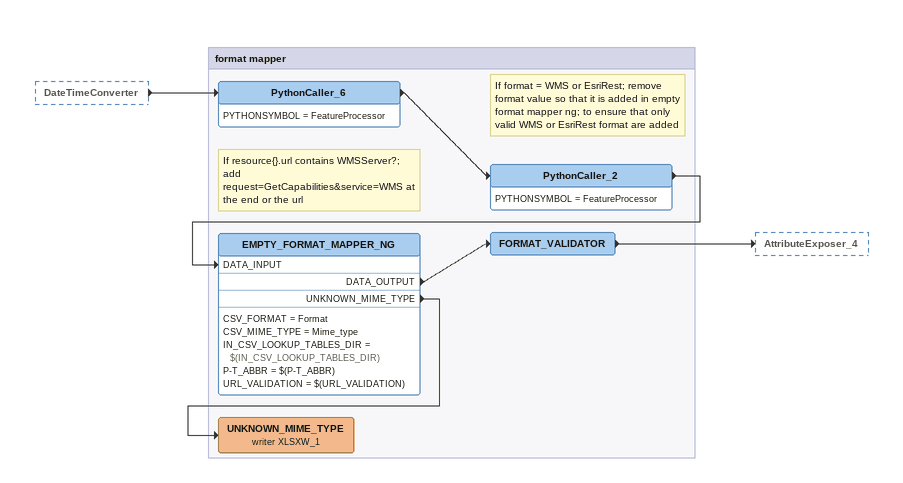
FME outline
DateTimeConverter [outside]
    -> PythonCaller_6

Bookmark: format mapper
Note: If resource{}.url contains WMSServer?; add request=GetCapabilities&service=WMS at the end or the url
PythonCaller_6
    PYTHONSYMBOL = FeatureProcessor
    -> PythonCaller_2
Note: If format = WMS or EsriRest; remove format value so that it is added in empty format mapper ng; to ensure that only valid WMS or EsriRest format are added
PythonCaller_2
    PYTHONSYMBOL = FeatureProcessor
    -> EMPTY_FORMAT_MAPPER_NG [DATA_INPUT]
EMPTY_FORMAT_MAPPER_NG
    CSV_FORMAT = Format
    CSV_MIME_TYPE = Mime_type
    IN_CSV_LOOKUP_TABLES_DIR = $(IN_CSV_LOOKUP_TABLES_DIR)
    P-T_ABBR = $(P-T_ABBR)
    URL_VALIDATION = $(URL_VALIDATION)
    DATA_OUTPUT -> FORMAT_VALIDATOR
    UNKNOWN_MIME_TYPE -> UNKNOWN_MIME_TYPE (writer XLSXW_1)
FORMAT_VALIDATOR
    -> AttributeExposer_4
UNKNOWN_MIME_TYPE (writer XLSXW_1)
